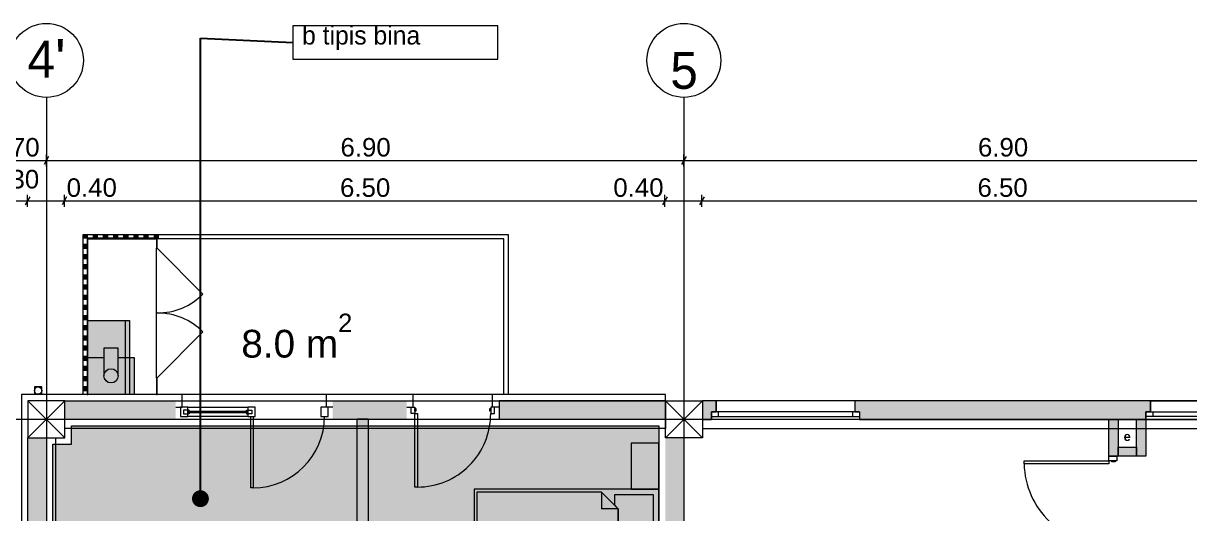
# Model space of a CAD drawing. Header units: millimetres. Extents: x 475159934 to 476245151, y 4620917055 to 4621447368.
# Drawn here: x 475254567 to 475267191, y 4621158186 to 4621163488 of the extents above; entities that cross this region are included whole.
import ezdxf

# ---------------------------------------------------------------- set-up
doc = ezdxf.new("R2010")
doc.units = ezdxf.units.MM
doc.header["$MEASUREMENT"] = 0
for name, color, linetype, lineweight in [('0_Pen_No__42_Pen_No__250_Pen_No__5', 5, 'Continuous', 0), ('2D Drafting - General_Pen_No__1_Pen_No__7', 7, 'Continuous', 0), ('2D Drafting - General_Pen_No__1_Pen_No__7_Pen_No__7', 7, 'Continuous', 0), ('2D Drafting - General_Pen_No__250_Pen_No__7_Pen_No__154', 154, 'Continuous', 0), ('2D Drafting - General_Pen_No__250_Pen_No__7_Pen_No__250', 7, 'Continuous', 0), ('2D Drafting - General_Pen_No__250_Pen_No__7_Pen_No__7', 7, 'Continuous', 0), ('2D Drafting - General_Pen_No__7_Pen_No__250', 7, 'Continuous', 0), ('2D Drafting - General_Pen_No__7_Pen_No__7_Pen_No__7', 7, 'Continuous', 0), ('Annotation - Text_Pen_No__7_Pen_No__5', 5, 'Continuous', 0), ('Doors_Pen_No__7_Pen_No__7_Pen_No__7', 7, 'Continuous', 0), ('G-Anno-Nplt_Pen_No__151', 151, 'Continuous', 0), ('G-Anno-Nplt_Pen_No__4', 7, 'Continuous', 0), ('G-Anno-Nplt_Pen_No__7', 7, 'Continuous', 0), ('gegmebi_Pen_No__1_Pen_No__7', 7, 'Continuous', 0), ('gegmebi_Pen_No__7_Pen_No__7', 7, 'Continuous', 0), ('kar-panjara_Pen_No__7_Pen_No__7_Pen_No__7', 7, 'Continuous', 0), ('New_._Pen_No__1', 1, 'Continuous', 0), ('New_2D Drafting - General_Pen_No__250_Pen_No__7_Pen_No__250', 7, 'Continuous', 0), ('New_2D Drafting - General_Pen_No__250_Pen_No__7_Pen_No__255', 255, 'Continuous', 0), ('New_2D Drafting - General_Pen_No__250_Pen_No__7_Pen_No__7', 7, 'Continuous', 0), ('New_2D Drafting - General_Pen_No__2_Pen_No__250', 7, 'Continuous', 0), ('New_2D Drafting - General_Pen_No__30_Pen_No__9_Pen_No__9_Pen_No__250', 7, 'Continuous', 0), ('New_2D Drafting - General_Pen_No__30_Pen_No__9_Pen_No__9_Pen_No__255', 255, 'Continuous', 0), ('New_2D Drafting - General_Pen_No__30_Pen_No__9_Pen_No__9_Pen_No__4', 7, 'Continuous', 0), ('New_2D Drafting - General_Pen_No__30_Pen_No__9_Pen_No__9_Pen_No__7', 7, 'Continuous', 0), ('New_Doors_Pen_No__7_Pen_No__7_Pen_No__250', 7, 'Continuous', 0), ('New_reg_nak_Pen_No__250', 7, 'Continuous', 0), ('New_reg_nak_Pen_No__7', 7, 'Continuous', 0), ('New_Structural - Bearing_Pen_No__250', 7, 'Continuous', 0), ('zoma_Pen_No__142', 142, 'Continuous', 0), ('zoma_Pen_No__5_Pen_No__5', 5, 'Continuous', 0)]:
    doc.layers.add(name, color=color, linetype=linetype, lineweight=lineweight)
doc.layers.add('New_R03_Nakveti', color=7, linetype='Continuous')
doc.layers.add('zoma', color=7, linetype='Continuous')
doc.layers.add('New_R03_Nakveti_Pen_No__252', color=7, linetype='Continuous', lineweight=0, true_color=0x666666)
doc.styles.add('GENERATED_STYLE_1', font='arial.ttf')
doc.styles.add('GENERATED_STYLE_3', font='arial.ttf')
doc.styles.add('GENERATED_STYLE_4', font='ACADMTAV.TTF')
doc.styles.add('GENERATED_STYLE_8', font='arialbd.ttf')
doc.dimstyles.new('GENERATED_STYLE__27', dxfattribs={"dimtxt": 0.18, "dimasz": 364.8, "dimexe": 0.18, "dimexo": 0.0625, "dimgap": 0, "dimtad": 0, "dimtih": 1, "dimtoh": 1, "dimdec": 4, "dimzin": 0, "dimdsep": 46, "dimcen": 0.09, "dimadec": 0, "dimazin": 0, "dimtfac": 1, "dimtdec": 4, "dimtmove": 0, "dimatfit": 3, "dimldrblk": 'ARROWHEAD_11', "dimfxl": 1, "dimtolj": 1, "dimtzin": 0, "dimarcsym": 0})
doc.dimstyles.new('GENERATED_STYLE__3', dxfattribs={"dimtxt": 200, "dimasz": 64.421331, "dimexe": 0.18, "dimexo": 3, "dimgap": 0, "dimtad": 1, "dimtih": 1, "dimtoh": 1, "dimlfac": 0.001, "dimzin": 0, "dimdsep": 46, "dimtxsty": 'GENERATED_STYLE_3', "dimblk": 'ARROWHEAD_2', "dimblk1": 'ARROWHEAD_2', "dimblk2": 'ARROWHEAD_2', "dimcen": 0.09, "dimclrd": 142, "dimclre": 142, "dimclrt": 142, "dimadec": 0, "dimazin": 0, "dimtfac": 1, "dimtdec": 4, "dimtmove": 0, "dimatfit": 3, "dimfxl": 1, "dimtolj": 1, "dimtzin": 0, "dimarcsym": 0})
doc.dimstyles.new('GENERATED_STYLE__6', dxfattribs={"dimtxt": 200, "dimasz": 64.421331, "dimexe": 0.18, "dimexo": 3, "dimgap": 0, "dimtad": 1, "dimlfac": 0.001, "dimzin": 0, "dimdsep": 46, "dimtxsty": 'GENERATED_STYLE_3', "dimblk": 'ARROWHEAD_2', "dimblk1": 'ARROWHEAD_2', "dimblk2": 'ARROWHEAD_2', "dimcen": 0.09, "dimclrd": 142, "dimclre": 142, "dimclrt": 142, "dimadec": 0, "dimazin": 0, "dimtfac": 1, "dimtdec": 4, "dimtmove": 0, "dimatfit": 3, "dimfxl": 1, "dimtolj": 1, "dimtzin": 0, "dimarcsym": 0})
doc.dimstyles.new('GENERATED_STYLE__7', dxfattribs={"dimtxt": 200, "dimasz": 64.421331, "dimexe": 0.18, "dimexo": 3, "dimgap": 0, "dimtad": 1, "dimtih": 1, "dimtoh": 1, "dimlfac": 0.001, "dimzin": 0, "dimdsep": 46, "dimtxsty": 'GENERATED_STYLE_3', "dimblk": 'ARROWHEAD_2', "dimblk1": 'ARROWHEAD_2', "dimblk2": 'ARROWHEAD_2', "dimcen": 0.09, "dimclrd": 142, "dimclre": 142, "dimclrt": 142, "dimadec": 0, "dimazin": 0, "dimtfac": 1, "dimtdec": 4, "dimtmove": 2, "dimatfit": 3, "dimfxl": 1, "dimtolj": 1, "dimtzin": 0, "dimarcsym": 0})

# ---------------------------------------------------------------- blocks, each defined once
blk = doc.blocks.new('Bed Layout 23_5')
at = {"layer": 'New_R03_Nakveti_Pen_No__252', "color": 251, "linetype": 'Continuous', "lineweight": 0, "true_color": 0x666666}
for p, q in [((-900, 0), (-1400, 0)), ((-1400, 0), (-1400, -300)), ((-900, -300), (-900, 0)), ((900, 0), (-900, 0)), ((-900, 0), (-900, -2000)), ((900, -2000), (900, 0)), ((-1400, -300), (-900, -300)), ((-690, -440), (-870, -620)), ((0, -440), (-690, -440)), ((-690, -440), (-690, -620)), ((690, -440), (0, -440)), ((870, -620), (690, -440)), ((690, -440), (690, -620)), ((-870, -620), (-870, -1970)), ((-870, -620), (-690, -620)), ((870, -620), (690, -620)), ((870, -1970), (870, -620)), ((-900, -2000), (900, -2000)), ((-870, -1970), (0, -1970)), ((0, -1970), (870, -1970))]:
    blk.add_line(p, q, dxfattribs=at)
at = {"layer": 'New_R03_Nakveti_Pen_No__252', "color": 251, "linetype": 'Continuous', "lineweight": 0, "true_color": 0x666666, "flags": 128}
for points in [[(-60, -440), (-60, -60), (-840, -60), (-840, -480), (-730, -480), (-690, -440)], [(690, -440), (730, -480), (840, -480), (840, -60), (60, -60), (60, -440)]]:
    blk.add_lwpolyline(points, close=True, dxfattribs=at)
blk = doc.blocks.new('*D858', base_point=(475826096, 4621095193))
at = {"layer": 'zoma_Pen_No__142', "color": 142, "linetype": 'Continuous', "lineweight": 0, "transparency": 16777216}
for p, q in [((475254117, 4621161941), (475254117, 4621162069)), ((475254817, 4621161941), (475254817, 4621162069)), ((475254141, 4621162047), (475254092, 4621161963)), ((475254117, 4621162005), (475254817, 4621162005)), ((475254841, 4621162047), (475254792, 4621161963))]:
    blk.add_line(p, q, dxfattribs=at)
at = {"layer": 'zoma_Pen_No__142', "color": 142, "lineweight": 0, "transparency": 16777216, "insert": (475254200, 4621162045), "char_height": 200, "attachment_point": 7, "style": 'GENERATED_STYLE_3'}
blk.add_mtext('\\A1;{\\pql;\\fArial|b0|i0|c204|p0;\\W1.000000;0.70}', dxfattribs=at)
blk = doc.blocks.new('ARROWHEAD_2')
at = {"color": 0, "linetype": 'Continuous', "lineweight": 0}
for p, q in [((0, 0), (-1, 0)), ((-0.38, -0.66), (0.38, 0.66))]:
    blk.add_line(p, q, dxfattribs=at)
blk = doc.blocks.new('*D859', base_point=(475826096, 4621095193))
at = {"layer": 'zoma_Pen_No__142', "color": 142, "linetype": 'Continuous', "lineweight": 0, "transparency": 16777216}
for p, q in [((475254817, 4621161941), (475254817, 4621162069)), ((475261717, 4621161941), (475261717, 4621162069)), ((475254841, 4621162047), (475254792, 4621161963)), ((475254817, 4621162005), (475261717, 4621162005)), ((475261741, 4621162047), (475261692, 4621161963))]:
    blk.add_line(p, q, dxfattribs=at)
at = {"layer": 'zoma_Pen_No__142', "color": 142, "lineweight": 0, "transparency": 16777216, "insert": (475258000, 4621162045), "char_height": 200, "attachment_point": 7, "style": 'GENERATED_STYLE_3'}
blk.add_mtext('\\A1;{\\pql;\\fArial|b0|i0|c204|p0;\\W1.000000;6.90}', dxfattribs=at)
blk = doc.blocks.new('*D860', base_point=(475826096, 4621095193))
at = {"layer": 'zoma_Pen_No__142', "color": 142, "linetype": 'Continuous', "lineweight": 0, "transparency": 16777216}
for p, q in [((475261717, 4621161941), (475261717, 4621162069)), ((475268617, 4621161941), (475268617, 4621162069)), ((475261741, 4621162047), (475261692, 4621161963)), ((475261717, 4621162005), (475268617, 4621162005)), ((475268641, 4621162047), (475268592, 4621161963))]:
    blk.add_line(p, q, dxfattribs=at)
at = {"layer": 'zoma_Pen_No__142', "color": 142, "lineweight": 0, "transparency": 16777216, "insert": (475264900, 4621162045), "char_height": 200, "attachment_point": 7, "style": 'GENERATED_STYLE_3'}
blk.add_mtext('\\A1;{\\pql;\\fArial|b0|i0|c204|p0;\\W1.000000;6.90}', dxfattribs=at)
blk = doc.blocks.new('*D895', base_point=(475826096, 4621095193))
at = {"layer": 'zoma_Pen_No__142', "color": 142, "linetype": 'Continuous', "lineweight": 0, "transparency": 16777216}
for p, q in [((475253936, 4621161611), (475253887, 4621161527)), ((475253912, 4621161505), (475253912, 4621161633)), ((475253912, 4621161569), (475254312, 4621161569)), ((475254336, 4621161611), (475254287, 4621161527)), ((475254312, 4621161505), (475254312, 4621161633))]:
    blk.add_line(p, q, dxfattribs=at)
at = {"layer": 'zoma_Pen_No__142', "color": 142, "lineweight": 0, "transparency": 16777216, "insert": (475254195, 4621161700), "char_height": 200, "attachment_point": 7, "style": 'GENERATED_STYLE_3'}
blk.add_mtext('\\A1;{\\pql;\\fArial|b0|i0|c204|p0;\\W1.000000;0.30}', dxfattribs=at)
blk = doc.blocks.new('*D896', base_point=(475826096, 4621095193))
at = {"layer": 'zoma_Pen_No__142', "color": 142, "linetype": 'Continuous', "lineweight": 0, "transparency": 16777216}
for p, q in [((475254336, 4621161611), (475254287, 4621161527)), ((475254312, 4621161505), (475254312, 4621161633)), ((475254312, 4621161569), (475254612, 4621161569)), ((475254636, 4621161611), (475254587, 4621161527)), ((475254612, 4621161505), (475254612, 4621161633))]:
    blk.add_line(p, q, dxfattribs=at)
blk = doc.blocks.new('*D897', base_point=(475826096, 4621095193))
at = {"layer": 'zoma_Pen_No__142', "color": 142, "linetype": 'Continuous', "lineweight": 0, "transparency": 16777216}
for p, q in [((475254636, 4621161611), (475254587, 4621161527)), ((475254612, 4621161505), (475254612, 4621161633)), ((475254612, 4621161569), (475255012, 4621161569)), ((475255036, 4621161611), (475254987, 4621161527)), ((475255012, 4621161505), (475255012, 4621161633))]:
    blk.add_line(p, q, dxfattribs=at)
blk = doc.blocks.new('*D898', base_point=(475826096, 4621095193))
at = {"layer": 'zoma_Pen_No__142', "color": 142, "linetype": 'Continuous', "lineweight": 0, "transparency": 16777216}
for p, q in [((475255036, 4621161611), (475254987, 4621161527)), ((475255012, 4621161505), (475255012, 4621161633)), ((475255012, 4621161569), (475261512, 4621161569)), ((475261536, 4621161611), (475261487, 4621161527)), ((475261512, 4621161505), (475261512, 4621161633))]:
    blk.add_line(p, q, dxfattribs=at)
at = {"layer": 'zoma_Pen_No__142', "color": 142, "lineweight": 0, "transparency": 16777216, "char_height": 200, "attachment_point": 7, "style": 'GENERATED_STYLE_3'}
for s, insert in [('\\A1;{\\pql;\\fArial|b0|i0|c204|p0;\\W1.000000;0.40}', (475255036, 4621161609)), ('\\A1;{\\pql;\\fArial|b0|i0|c204|p0;\\W1.000000;6.50}', (475257995, 4621161609)), ('\\A1;{\\pql;\\fArial|b0|i0|c204|p0;\\W1.000000;0.40}', (475260953, 4621161609))]:
    blk.add_mtext(s, dxfattribs=dict(at, insert=insert))
blk = doc.blocks.new('*D899', base_point=(475826096, 4621095193))
at = {"layer": 'zoma_Pen_No__142', "color": 142, "linetype": 'Continuous', "lineweight": 0, "transparency": 16777216}
for p, q in [((475261536, 4621161611), (475261487, 4621161527)), ((475261512, 4621161505), (475261512, 4621161633)), ((475261512, 4621161569), (475261912, 4621161569)), ((475261936, 4621161611), (475261887, 4621161527)), ((475261912, 4621161505), (475261912, 4621161633))]:
    blk.add_line(p, q, dxfattribs=at)
blk = doc.blocks.new('*D900', base_point=(475826096, 4621095193))
at = {"layer": 'zoma_Pen_No__142', "color": 142, "linetype": 'Continuous', "lineweight": 0, "transparency": 16777216}
for p, q in [((475261936, 4621161611), (475261887, 4621161527)), ((475261912, 4621161505), (475261912, 4621161633)), ((475261912, 4621161569), (475268412, 4621161569)), ((475268436, 4621161611), (475268387, 4621161527)), ((475268412, 4621161505), (475268412, 4621161633))]:
    blk.add_line(p, q, dxfattribs=at)
at = {"layer": 'zoma_Pen_No__142', "color": 142, "lineweight": 0, "transparency": 16777216, "char_height": 200, "attachment_point": 7, "style": 'GENERATED_STYLE_3'}
for s, insert in [('\\A1;{\\pql;\\fArial|b0|i0|c204|p0;\\W1.000000;6.50}', (475264895, 4621161609)), ('\\A1;{\\pql;\\fArial|b0|i0|c204|p0;\\W1.000000;0.40}', (475267853, 4621161609))]:
    blk.add_mtext(s, dxfattribs=dict(at, insert=insert))
blk = doc.blocks.new('*D968', base_point=(475826096, 4621095193))
at = {"layer": 'zoma_Pen_No__142', "color": 142, "linetype": 'Continuous', "lineweight": 0, "transparency": 16777216}
for p, q in [((475300034, 4621159382), (475299949, 4621159431)), ((475299992, 4621159406), (475299992, 4621159448)), ((475300055, 4621159406), (475299928, 4621159406)), ((475299992, 4621140052), (475299992, 4621159406)), ((475300055, 4621140052), (475299928, 4621140052)), ((475299949, 4621140076), (475300034, 4621140027)), ((475299992, 4621140010), (475299992, 4621140052))]:
    blk.add_line(p, q, dxfattribs=at)
at = {"layer": 'zoma_Pen_No__142', "color": 142, "lineweight": 0, "transparency": 16777216, "insert": (475299952, 4621149386), "char_height": 200, "attachment_point": 7, "rotation": 90, "style": 'GENERATED_STYLE_3'}
blk.add_mtext('\\A1;{\\pql;\\fArial|b0|i0|c204|p0;\\W1.000000;19.35}', dxfattribs=at)
blk = doc.blocks.new('*D982', base_point=(475826096, 4621095193))
at = {"layer": 'zoma_Pen_No__142', "color": 142, "linetype": 'Continuous', "lineweight": 0, "transparency": 16777216}
for p, q in [((475299254, 4621159382), (475299169, 4621159431)), ((475299211, 4621159406), (475299211, 4621159448)), ((475299275, 4621159406), (475299148, 4621159406)), ((475299211, 4621159006), (475299211, 4621159406)), ((475299275, 4621159006), (475299148, 4621159006)), ((475299169, 4621159031), (475299254, 4621158982))]:
    blk.add_line(p, q, dxfattribs=at)
blk = doc.blocks.new('ARROWHEAD_11')
at = {"color": 0, "linetype": 'Continuous', "lineweight": 0}
blk.add_line((0, 0), (-1, 0), dxfattribs=at)
at = {"color": 0, "linetype": 'Continuous', "lineweight": 0, "const_width": 0.25, "flags": 128}
blk.add_lwpolyline([(-0.125, 0, 1), (0.125, 0, 1)], format="xyb", close=True, dxfattribs=at)

msp = doc.modelspace()

# ---------------------------------------------------------------- hatches: boundary and pattern name
at = {"layer": '2D Drafting - General_Pen_No__250_Pen_No__7_Pen_No__154', "linetype": 'Continuous', "lineweight": 0}
for points in [[(475261916.775, 4621159406.167), (475261916.775, 4621159206.004), (475262016.775, 4621159206.004), (475262016.775, 4621159286.051), (475262066.777, 4621159286.051), (475262066.777, 4621159406.167), (475262016.775, 4621159406.167)], [(475263566.781, 4621159406.004), (475263566.777, 4621159286.004), (475263616.775, 4621159286.004), (475263616.775, 4621159206.003), (475266716.775, 4621159206.003), (475266716.775, 4621159286.004), (475266766.772, 4621159286.004), (475266766.769, 4621159406.004)]]:
    msp.add_hatch(color=154, dxfattribs=at).paths.add_polyline_path(points)
at = {"layer": '2D Drafting - General_Pen_No__250_Pen_No__7_Pen_No__7', "linetype": 'Continuous', "lineweight": 0}
for points in [[(475256007.069, 4621161156.167), (475256007.069, 4621161166.167), (475255256.448, 4621161166.167), (475255256.448, 4621161156.167), (475255256.448, 4621159476.167), (475255266.448, 4621159476.167), (475255266.448, 4621161156.167)], [(475256016.775, 4621161056.171), (475256016.775, 4621161166.171), (475256006.775, 4621161166.171), (475256006.775, 4621161056.171)], [(475256016.775, 4621159476.167), (475256016.775, 4621159656.171), (475256006.775, 4621159656.171), (475256006.775, 4621159476.167)], [(475255016.775, 4621159206.446), (475256216.775, 4621159206.446), (475256216.775, 4621159406.446), (475255016.775, 4621159406.446)], [(475257916.77, 4621159206.122), (475258716.392, 4621159206.122), (475258716.392, 4621159406.122), (475257916.77, 4621159406.122)], [(475259716.392, 4621159206.167), (475261516.775, 4621159206.167), (475261516.775, 4621159406.167), (475259716.392, 4621159406.167)], [(475258179.14, 4621155256.16), (475258179.14, 4621159212.499), (475258299.14, 4621159212.499), (475258299.14, 4621155256.16)], [(475266416.781, 4621159206.081), (475266416.781, 4621158806.124), (475266316.781, 4621158806.124), (475266316.781, 4621159206.081)], [(475254816.775, 4621159006.167), (475254616.775, 4621159006.167), (475254616.775, 4621152006.167), (475254816.775, 4621152006.167)], [(475261516.775, 4621159006.167), (475261516.775, 4621155566.183), (475261716.775, 4621155566.183), (475261716.775, 4621159006.167)]]:
    msp.add_hatch(color=7, dxfattribs=at).paths.add_polyline_path(points)
at = {"layer": 'G-Anno-Nplt_Pen_No__151', "linetype": 'Continuous', "lineweight": 0, "true_color": 0x1f2f3f}
msp.add_hatch(color=169, dxfattribs=at).paths.add_polyline_path([(475254887.064, 4621158936.167), (475255086.775, 4621158936.167), (475255086.775, 4621159136.16), (475261447.065, 4621159136.16), (475261447.064, 4621158936.16), (475261447.064, 4621156069.325), (475261516.768, 4621156069.325), (475261516.768, 4621154316.536), (475261116.754, 4621154316.536), (475261116.754, 4621153556.518), (475261447.064, 4621153556.518), (475261447.064, 4621152076.16), (475255286.763, 4621152076.16), (475255286.787, 4621152816.352), (475254887.064, 4621152816.365)])
at = {"layer": 'New_2D Drafting - General_Pen_No__250_Pen_No__7_Pen_No__255', "linetype": 'Continuous', "lineweight": 0}
for points in [[(475255266.448, 4621159476.167), (475255716.448, 4621159476.167), (475255716.448, 4621160276.167), (475255266.448, 4621160276.167)], [(475255266.448, 4621159476.167), (475255766.448, 4621159476.171), (475255766.444, 4621159876.167), (475255593.459, 4621159876.165), (475255593.458, 4621159976.168), (475255439.432, 4621159976.167), (475255439.433, 4621159876.164), (475255266.444, 4621159876.162)]]:
    msp.add_hatch(color=255, dxfattribs=at).paths.add_polyline_path(points)
at = {"layer": 'New_2D Drafting - General_Pen_No__250_Pen_No__7_Pen_No__7', "linetype": 'Continuous', "lineweight": 0}
msp.add_hatch(color=7, dxfattribs=at).paths.add_polyline_path([(475266616.782, 4621159206.124), (475266716.782, 4621159206.124), (475266716.782, 4621158806.124), (475266616.782, 4621158806.124)])
at = {"layer": 'New_2D Drafting - General_Pen_No__30_Pen_No__9_Pen_No__9_Pen_No__255', "linetype": 'Continuous', "lineweight": 0}
for points in [[(475255256.447, 4621161206.171), (475255256.447, 4621161166.171), (475255216.447, 4621161166.171), (475255216.447, 4621161206.171)], [(475255366.447, 4621161206.171), (475255366.447, 4621161166.171), (475255326.447, 4621161166.171), (475255326.447, 4621161206.171)], [(475255476.447, 4621161206.171), (475255476.447, 4621161166.171), (475255436.447, 4621161166.171), (475255436.447, 4621161206.171)], [(475255586.447, 4621161206.171), (475255586.447, 4621161166.171), (475255546.447, 4621161166.171), (475255546.447, 4621161206.171)], [(475255696.447, 4621161206.171), (475255696.447, 4621161166.171), (475255656.447, 4621161166.171), (475255656.447, 4621161206.171)], [(475255806.447, 4621161206.171), (475255806.447, 4621161166.171), (475255766.447, 4621161166.171), (475255766.447, 4621161206.171)], [(475255916.447, 4621161206.171), (475255916.447, 4621161166.171), (475255876.447, 4621161166.171), (475255876.447, 4621161206.171)], [(475256026.447, 4621161206.171), (475256026.447, 4621161166.171), (475255986.447, 4621161166.171), (475255986.447, 4621161206.171)], [(475255216.448, 4621161056.172), (475255256.448, 4621161056.172), (475255256.448, 4621161096.172), (475255216.448, 4621161096.172)], [(475255216.448, 4621160946.172), (475255256.448, 4621160946.172), (475255256.448, 4621160986.172), (475255216.448, 4621160986.172)], [(475255216.448, 4621160836.172), (475255256.448, 4621160836.172), (475255256.448, 4621160876.172), (475255216.448, 4621160876.172)], [(475255216.448, 4621160726.172), (475255256.448, 4621160726.172), (475255256.448, 4621160766.172), (475255216.448, 4621160766.172)], [(475255216.448, 4621160616.172), (475255256.448, 4621160616.172), (475255256.448, 4621160656.172), (475255216.448, 4621160656.172)], [(475255216.448, 4621160506.172), (475255256.448, 4621160506.172), (475255256.448, 4621160546.172), (475255216.448, 4621160546.172)], [(475255216.448, 4621160396.172), (475255256.448, 4621160396.172), (475255256.448, 4621160436.172), (475255216.448, 4621160436.172)], [(475255216.448, 4621160286.172), (475255256.448, 4621160286.172), (475255256.448, 4621160326.172), (475255216.448, 4621160326.172)], [(475255216.448, 4621160176.172), (475255256.448, 4621160176.172), (475255256.448, 4621160216.172), (475255216.448, 4621160216.172)], [(475255216.448, 4621160066.172), (475255256.448, 4621160066.172), (475255256.448, 4621160106.172), (475255216.448, 4621160106.172)], [(475255216.448, 4621159956.172), (475255256.448, 4621159956.172), (475255256.448, 4621159996.172), (475255216.448, 4621159996.172)], [(475255216.448, 4621159846.172), (475255256.448, 4621159846.172), (475255256.448, 4621159886.172), (475255216.448, 4621159886.172)], [(475255216.448, 4621159736.172), (475255256.448, 4621159736.172), (475255256.448, 4621159776.172), (475255216.448, 4621159776.172)], [(475255216.448, 4621159626.172), (475255256.448, 4621159626.172), (475255256.448, 4621159666.172), (475255216.448, 4621159666.172)], [(475255216.448, 4621159516.172), (475255256.448, 4621159516.172), (475255256.448, 4621159556.172), (475255216.448, 4621159556.172)]]:
    msp.add_hatch(color=255, dxfattribs=at).paths.add_polyline_path(points)
at = {"layer": 'New_2D Drafting - General_Pen_No__30_Pen_No__9_Pen_No__9_Pen_No__4', "linetype": 'Continuous', "lineweight": 0}
msp.add_hatch(color=7, dxfattribs=at).paths.add_polyline_path([(475266416.781, 4621158906.124), (475266616.782, 4621158906.124), (475266616.782, 4621158806.124), (475266416.781, 4621158806.124)])

# ---------------------------------------------------------------- linework, layer by layer
at = {"layer": '0_Pen_No__42_Pen_No__250_Pen_No__5', "color": 5, "linetype": 'Continuous', "lineweight": 0}
for centre in [(475254816.775, 4621163087.507), (475261716.775, 4621163087.143), (475261716.775, 4621163087.143)]:
    msp.add_circle(centre, 400, dxfattribs=at)
at = {"layer": '2D Drafting - General_Pen_No__1_Pen_No__7', "color": 7, "linetype": 'Continuous', "lineweight": 0}
for p, q in [((475254616.775, 4621159006.167), (475255016.775, 4621159406.167)), ((475255016.775, 4621159006.167), (475254616.775, 4621159406.167)), ((475261516.775, 4621159006.167), (475261916.775, 4621159406.167)), ((475261916.775, 4621159006.167), (475261516.775, 4621159406.167))]:
    msp.add_line(p, q, dxfattribs=at)
at = {"layer": '2D Drafting - General_Pen_No__1_Pen_No__7', "color": 7, "linetype": 'Continuous', "lineweight": 0, "flags": 128}
for points in [[(475254616.775, 4621159006.167), (475255016.775, 4621159006.167), (475255016.775, 4621159406.167), (475254616.775, 4621159406.167)], [(475261516.775, 4621159106.167), (475255016.775, 4621159106.167), (475255016.775, 4621159406.167), (475261516.775, 4621159406.167)], [(475261916.775, 4621159006.167), (475261516.775, 4621159006.167), (475261516.775, 4621159406.167), (475261916.775, 4621159406.167)], [(475261916.775, 4621159106.167), (475268416.775, 4621159106.167), (475268416.775, 4621159406.167), (475261916.775, 4621159406.167)], [(475254616.775, 4621152006.167), (475254616.775, 4621159006.167), (475254916.775, 4621159006.167), (475254916.775, 4621152006.167)]]:
    msp.add_lwpolyline(points, close=True, dxfattribs=at)
at = {"layer": '2D Drafting - General_Pen_No__1_Pen_No__7', "color": 7, "linetype": 'Continuous', "lineweight": 0}
msp.add_circle((475254726.853, 4621159516.398), 40, dxfattribs=at)
at = {"layer": '2D Drafting - General_Pen_No__1_Pen_No__7_Pen_No__7', "color": 7, "linetype": 'Continuous', "lineweight": 0}
msp.add_arc((475266291.781, 4621158748.402), 893.239, 181.603806, 271.603806, dxfattribs=at)
at = {"layer": '2D Drafting - General_Pen_No__250_Pen_No__7_Pen_No__250', "color": 7, "linetype": 'Continuous', "lineweight": 0, "flags": 128}
for points in [[(475256007.069, 4621161156.167), (475256007.069, 4621161166.167), (475255256.448, 4621161166.167), (475255256.448, 4621161156.167), (475255256.448, 4621159476.167), (475255266.448, 4621159476.167), (475255266.448, 4621161156.167)], [(475256016.775, 4621161056.171), (475256016.775, 4621161166.171), (475256006.775, 4621161166.171), (475256006.775, 4621161056.171)], [(475256016.775, 4621159476.167), (475256016.775, 4621159656.171), (475256006.775, 4621159656.171), (475256006.775, 4621159476.167)], [(475258179.14, 4621155256.16), (475258179.14, 4621159212.499), (475258299.14, 4621159212.499), (475258299.14, 4621155256.16)], [(475266416.781, 4621159206.081), (475266416.781, 4621158806.124), (475266316.781, 4621158806.124), (475266316.781, 4621159206.081)]]:
    msp.add_lwpolyline(points, close=True, dxfattribs=at)
at = {"layer": '2D Drafting - General_Pen_No__250_Pen_No__7_Pen_No__7', "color": 7, "linetype": 'Continuous', "lineweight": 0, "flags": 128}
for points in [[(475259716.392, 4621159206.167), (475261516.775, 4621159206.167), (475261516.775, 4621159406.167), (475259716.392, 4621159406.167)], [(475261916.775, 4621159406.167), (475261916.775, 4621159206.004), (475262016.775, 4621159206.004), (475262016.775, 4621159286.051), (475262066.777, 4621159286.051), (475262066.777, 4621159406.167), (475262016.775, 4621159406.167)], [(475263566.781, 4621159406.004), (475263566.777, 4621159286.004), (475263616.775, 4621159286.004), (475263616.775, 4621159206.003), (475266716.775, 4621159206.003), (475266716.775, 4621159286.004), (475266766.772, 4621159286.004), (475266766.769, 4621159406.004)]]:
    msp.add_lwpolyline(points, close=True, dxfattribs=at)
at = {"layer": '2D Drafting - General_Pen_No__7_Pen_No__250', "color": 7, "linetype": 'Continuous', "lineweight": 0, "flags": 128}
for points in [[(475256216.775, 4621159335.904), (475256286.79, 4621159335.904), (475256286.791, 4621159476.166)], [(475257916.77, 4621159335.901), (475257846.77, 4621159335.902), (475257846.771, 4621159476.138)], [(475258716.392, 4621159335.908), (475258786.407, 4621159335.907), (475258786.408, 4621159476.169)], [(475259716.392, 4621159335.911), (475259646.392, 4621159335.912), (475259646.393, 4621159476.148)]]:
    msp.add_lwpolyline(points, dxfattribs=at)
at = {"layer": '2D Drafting - General_Pen_No__7_Pen_No__7_Pen_No__7', "color": 7, "linetype": 'Continuous', "lineweight": 0, "flags": 128}
msp.add_lwpolyline([(475256346.774, 4621159335.899), (475256996.774, 4621159335.87), (475256996.77, 4621159235.931), (475256346.77, 4621159235.96)], close=True, dxfattribs=at)
at = {"layer": '2D Drafting - General_Pen_No__7_Pen_No__7_Pen_No__7', "color": 7, "linetype": 'Continuous', "lineweight": 0}
for centre, radius, start, end in [((475257056.459, 4621159235.918), 770.311, 269.9974687, 359.994289), ((475258832.079, 4621159268.176), 794.311, 269.9985151, 0.0001966)]:
    msp.add_arc(centre, radius, start, end, dxfattribs=at)
at = {"layer": 'Doors_Pen_No__7_Pen_No__7_Pen_No__7', "color": 7, "linetype": 'Continuous', "lineweight": 0, "flags": 128}
for points in [[(475258765.903, 4621159335.911), (475258805.414, 4621159335.91), (475258805.413, 4621159268.177), (475258765.901, 4621159268.178)], [(475258805.414, 4621159321.51), (475258814.303, 4621159321.51), (475258814.302, 4621159294.843), (475258805.413, 4621159294.844)], [(475259617.503, 4621159321.513), (475259626.392, 4621159321.512), (475259626.391, 4621159294.846), (475259617.502, 4621159294.846)], [(475259665.903, 4621159335.911), (475259626.392, 4621159335.912), (475259626.39, 4621159268.179), (475259665.901, 4621159268.178)], [(475257029.792, 4621159235.919), (475257056.459, 4621159235.918), (475257056.424, 4621158465.607), (475257029.758, 4621158465.608)], [(475258805.413, 4621159268.177), (475258832.079, 4621159268.176), (475258832.059, 4621158473.865), (475258805.392, 4621158473.866)], [(475266401.448, 4621158806.124), (475266401.448, 4621158756.735), (475266316.781, 4621158756.735), (475266316.781, 4621158806.124)], [(475266316.781, 4621158756.735), (475266316.781, 4621158723.402), (475265398.892, 4621158723.402), (475265398.892, 4621158756.735)], [(475266383.448, 4621158756.735), (475266383.448, 4621158745.624), (475266350.114, 4621158745.624), (475266350.114, 4621158756.735)]]:
    msp.add_lwpolyline(points, close=True, dxfattribs=at)
at = {"layer": 'G-Anno-Nplt_Pen_No__4', "color": 7, "linetype": 'Continuous', "lineweight": 0, "flags": 128}
for points in [[(475255216.447, 4621161206.171), (475259816.447, 4621161206.171), (475259816.447, 4621159476.167), (475255216.448, 4621159476.167)], [(475254887.064, 4621158936.167), (475255086.775, 4621158936.167), (475255086.775, 4621159136.16), (475261447.065, 4621159136.16), (475261447.064, 4621158936.16), (475261447.064, 4621156069.325), (475261516.768, 4621156069.325), (475261516.768, 4621154316.536), (475261116.754, 4621154316.536), (475261116.754, 4621153556.518), (475261447.064, 4621153556.518), (475261447.064, 4621152076.16), (475255286.763, 4621152076.16), (475255286.787, 4621152816.352), (475254887.064, 4621152816.365)]]:
    msp.add_lwpolyline(points, close=True, dxfattribs=at)
at = {"layer": 'gegmebi_Pen_No__1_Pen_No__7', "color": 7, "linetype": 'Continuous', "lineweight": 0, "flags": 128}
for points in [[(475255593.461, 4621159676.167), (475255593.458, 4621159976.168), (475255439.432, 4621159976.167), (475255439.435, 4621159676.165)], [(475255593.459, 4621159876.165), (475255766.444, 4621159876.167), (475255766.448, 4621159476.171), (475255266.448, 4621159476.167), (475255266.444, 4621159876.162), (475255439.433, 4621159876.164)]]:
    msp.add_lwpolyline(points, dxfattribs=at)
at = {"layer": 'gegmebi_Pen_No__7_Pen_No__7', "color": 7, "linetype": 'Continuous', "lineweight": 0}
for p, q in [((475254686.853, 4621159556.398), (475254686.853, 4621159476.398)), ((475254766.853, 4621159556.398), (475254686.853, 4621159556.398)), ((475254766.853, 4621159476.398), (475254766.853, 4621159556.398)), ((475254686.853, 4621159476.398), (475254766.853, 4621159476.398))]:
    msp.add_line(p, q, dxfattribs=at)
at = {"layer": 'kar-panjara_Pen_No__7_Pen_No__7_Pen_No__7', "color": 7, "linetype": 'Continuous', "lineweight": 0, "flags": 128}
for points in [[(475256346.774, 4621159335.899), (475256266.774, 4621159335.902), (475256266.77, 4621159235.902), (475256346.77, 4621159235.899)], [(475256301.771, 4621159265.962), (475256346.771, 4621159265.96), (475256346.772, 4621159280.96), (475256346.772, 4621159290.96), (475256361.772, 4621159290.959), (475256361.773, 4621159305.959), (475256301.773, 4621159305.962)], [(475256346.772, 4621159280.96), (475256996.772, 4621159280.931), (475256996.772, 4621159290.931), (475256346.772, 4621159290.96)], [(475257041.771, 4621159265.929), (475256996.771, 4621159265.931), (475256996.772, 4621159280.931), (475256996.772, 4621159290.931), (475256981.772, 4621159290.931), (475256981.773, 4621159305.931), (475257041.773, 4621159305.929)], [(475257076.774, 4621159335.927), (475256996.774, 4621159335.931), (475256996.77, 4621159235.931), (475257076.77, 4621159235.927)], [(475257866.774, 4621159335.85), (475257786.774, 4621159335.853), (475257786.77, 4621159235.853), (475257866.77, 4621159235.85)], [(475256361.771, 4621159265.959), (475256346.771, 4621159265.96), (475256346.772, 4621159280.96), (475256361.772, 4621159280.959)], [(475256981.771, 4621159265.931), (475256996.771, 4621159265.931), (475256996.772, 4621159280.931), (475256981.772, 4621159280.931)]]:
    msp.add_lwpolyline(points, close=True, dxfattribs=at)
at = {"layer": 'New_2D Drafting - General_Pen_No__250_Pen_No__7_Pen_No__250', "color": 7, "linetype": 'Continuous', "lineweight": 0, "flags": 128}
msp.add_lwpolyline([(475266616.782, 4621159206.124), (475266716.782, 4621159206.124), (475266716.782, 4621158806.124), (475266616.782, 4621158806.124)], close=True, dxfattribs=at)
at = {"layer": 'New_2D Drafting - General_Pen_No__2_Pen_No__250', "color": 7, "linetype": 'Continuous', "lineweight": 0, "flags": 128}
msp.add_lwpolyline([(475257484.098, 4621163099.659), (475259704.103, 4621163099.659), (475259704.103, 4621163459.035), (475257484.098, 4621163459.035), (475257484.098, 4621163099.659)], close=True, dxfattribs=at)
at = {"layer": 'New_2D Drafting - General_Pen_No__30_Pen_No__9_Pen_No__9_Pen_No__250', "color": 7, "linetype": 'Continuous', "lineweight": 0, "flags": 128}
msp.add_lwpolyline([(475266416.781, 4621158906.124), (475266616.782, 4621158906.124), (475266616.782, 4621158806.124), (475266416.781, 4621158806.124)], close=True, dxfattribs=at)
at = {"layer": 'New_2D Drafting - General_Pen_No__30_Pen_No__9_Pen_No__9_Pen_No__7', "color": 7, "linetype": 'Continuous', "lineweight": 0, "flags": 128}
for points in [[(475255256.447, 4621161206.171), (475255256.447, 4621161166.171), (475255216.447, 4621161166.171), (475255216.447, 4621161206.171)], [(475255366.447, 4621161206.171), (475255366.447, 4621161166.171), (475255326.447, 4621161166.171), (475255326.447, 4621161206.171)], [(475255476.447, 4621161206.171), (475255476.447, 4621161166.171), (475255436.447, 4621161166.171), (475255436.447, 4621161206.171)], [(475255586.447, 4621161206.171), (475255586.447, 4621161166.171), (475255546.447, 4621161166.171), (475255546.447, 4621161206.171)], [(475255696.447, 4621161206.171), (475255696.447, 4621161166.171), (475255656.447, 4621161166.171), (475255656.447, 4621161206.171)], [(475255806.447, 4621161206.171), (475255806.447, 4621161166.171), (475255766.447, 4621161166.171), (475255766.447, 4621161206.171)], [(475255916.447, 4621161206.171), (475255916.447, 4621161166.171), (475255876.447, 4621161166.171), (475255876.447, 4621161206.171)], [(475256026.447, 4621161206.171), (475256026.447, 4621161166.171), (475255986.447, 4621161166.171), (475255986.447, 4621161206.171)], [(475255216.448, 4621161056.172), (475255256.448, 4621161056.172), (475255256.448, 4621161096.172), (475255216.448, 4621161096.172)], [(475255216.448, 4621160946.172), (475255256.448, 4621160946.172), (475255256.448, 4621160986.172), (475255216.448, 4621160986.172)], [(475255216.448, 4621160836.172), (475255256.448, 4621160836.172), (475255256.448, 4621160876.172), (475255216.448, 4621160876.172)], [(475255216.448, 4621160726.172), (475255256.448, 4621160726.172), (475255256.448, 4621160766.172), (475255216.448, 4621160766.172)], [(475255216.448, 4621160616.172), (475255256.448, 4621160616.172), (475255256.448, 4621160656.172), (475255216.448, 4621160656.172)], [(475255216.448, 4621160506.172), (475255256.448, 4621160506.172), (475255256.448, 4621160546.172), (475255216.448, 4621160546.172)], [(475255216.448, 4621160396.172), (475255256.448, 4621160396.172), (475255256.448, 4621160436.172), (475255216.448, 4621160436.172)], [(475255216.448, 4621160286.172), (475255256.448, 4621160286.172), (475255256.448, 4621160326.172), (475255216.448, 4621160326.172)], [(475255216.448, 4621160176.172), (475255256.448, 4621160176.172), (475255256.448, 4621160216.172), (475255216.448, 4621160216.172)], [(475255216.448, 4621160066.172), (475255256.448, 4621160066.172), (475255256.448, 4621160106.172), (475255216.448, 4621160106.172)], [(475255216.448, 4621159956.172), (475255256.448, 4621159956.172), (475255256.448, 4621159996.172), (475255216.448, 4621159996.172)], [(475255216.448, 4621159846.172), (475255256.448, 4621159846.172), (475255256.448, 4621159886.172), (475255216.448, 4621159886.172)], [(475255216.448, 4621159736.172), (475255256.448, 4621159736.172), (475255256.448, 4621159776.172), (475255216.448, 4621159776.172)], [(475255216.448, 4621159626.172), (475255256.448, 4621159626.172), (475255256.448, 4621159666.172), (475255216.448, 4621159666.172)], [(475255216.448, 4621159516.172), (475255256.448, 4621159516.172), (475255256.448, 4621159556.172), (475255216.448, 4621159556.172)]]:
    msp.add_lwpolyline(points, close=True, dxfattribs=at)
at = {"layer": 'New_Doors_Pen_No__7_Pen_No__7_Pen_No__250', "color": 7, "linetype": 'Continuous', "lineweight": 0, "flags": 128}
msp.add_lwpolyline([(475259766.447, 4621159476.167), (475259766.447, 4621161156.171), (475255966.447, 4621161156.171)], dxfattribs=at)
at = {"layer": 'New_reg_nak_Pen_No__250', "color": 7, "linetype": 'Continuous', "lineweight": 0}
for p, q in [((475256006.775, 4621159656.171), (475256006.775, 4621161056.171)), ((475255670.97, 4621160276.167), (475255670.97, 4621159476.167))]:
    msp.add_line(p, q, dxfattribs=at)
at = {"layer": 'New_reg_nak_Pen_No__250', "color": 7, "linetype": 'Continuous', "lineweight": 0, "flags": 128}
msp.add_lwpolyline([(475255266.448, 4621159476.167), (475255266.448, 4621160276.167), (475255716.448, 4621160276.167), (475255716.448, 4621159476.167)], close=True, dxfattribs=at)
at = {"layer": 'New_reg_nak_Pen_No__250', "color": 7, "linetype": 'Continuous', "lineweight": 0}
msp.add_circle((475255516.448, 4621159676.167), 77.013, dxfattribs=at)
at = {"layer": 'New_reg_nak_Pen_No__7', "color": 7, "linetype": 'Continuous', "lineweight": 0, "flags": 128}
msp.add_lwpolyline([(475261516.775, 4621159406.167), (475261516.775, 4621159476.167), (475254546.774, 4621159476.167), (475254546.774, 4621155277.585)], dxfattribs=at)
at = {"layer": 'New_Structural - Bearing_Pen_No__250', "color": 7, "linetype": 'Continuous', "lineweight": 0}
for p, q in [((475256016.775, 4621161056.171), (475256511.75, 4621160561.197)), ((475256016.775, 4621159656.171), (475256511.75, 4621160151.146)), ((475262066.781, 4621159406.051), (475262066.777, 4621159286.051)), ((475263566.781, 4621159406.004), (475262066.781, 4621159406.051)), ((475263566.781, 4621159406.004), (475263566.777, 4621159286.004)), ((475266766.769, 4621159406.004), (475268266.769, 4621159406.051)), ((475266766.769, 4621159406.004), (475266766.772, 4621159286.004)), ((475262016.776, 4621159236.052), (475262016.775, 4621159206.052)), ((475263616.775, 4621159206.003), (475262016.775, 4621159206.052)), ((475262016.777, 4621159286.052), (475262016.776, 4621159236.052)), ((475262016.777, 4621159286.052), (475262016.776, 4621159236.052)), ((475262016.776, 4621159236.052), (475262091.776, 4621159236.05)), ((475262091.777, 4621159286.05), (475262016.777, 4621159286.052)), ((475262066.777, 4621159286.051), (475262016.777, 4621159286.052)), ((475262066.777, 4621159286.051), (475262016.777, 4621159286.052)), ((475262091.776, 4621159236.05), (475262091.777, 4621159286.05)), ((475262091.776, 4621159236.05), (475263541.776, 4621159236.005)), ((475263541.777, 4621159286.005), (475262091.777, 4621159286.05)), ((475263541.777, 4621159286.005), (475263541.776, 4621159236.005)), ((475263541.776, 4621159236.005), (475263616.776, 4621159236.003)), ((475263616.777, 4621159286.003), (475263541.777, 4621159286.005)), ((475263566.777, 4621159286.004), (475263616.777, 4621159286.003)), ((475263566.777, 4621159286.004), (475263616.777, 4621159286.003)), ((475263616.776, 4621159236.003), (475263616.775, 4621159206.003)), ((475263616.777, 4621159286.003), (475263616.776, 4621159236.003)), ((475263616.777, 4621159286.003), (475263616.776, 4621159236.003)), ((475266716.772, 4621159286.003), (475266791.772, 4621159286.005)), ((475266766.772, 4621159286.004), (475266716.772, 4621159286.003)), ((475266766.772, 4621159286.004), (475266716.772, 4621159286.003)), ((475266716.772, 4621159286.003), (475266716.774, 4621159236.003)), ((475266716.772, 4621159286.003), (475266716.774, 4621159236.003)), ((475266791.774, 4621159236.005), (475266716.774, 4621159236.003)), ((475266716.774, 4621159236.003), (475266716.775, 4621159206.003)), ((475266716.775, 4621159206.003), (475268316.775, 4621159206.052)), ((475266791.772, 4621159286.005), (475268241.772, 4621159286.05)), ((475266791.772, 4621159286.005), (475266791.774, 4621159236.005)), ((475268241.774, 4621159236.05), (475266791.774, 4621159236.005))]:
    msp.add_line(p, q, dxfattribs=at)
for centre, start, end in [((475256016.775, 4621161056.171), 270, 315), ((475256016.775, 4621159656.171), 45, 90)]:
    msp.add_arc(centre, 700, start, end, dxfattribs=at)
at = {"layer": 'zoma_Pen_No__5_Pen_No__5', "color": 5, "linetype": 'Continuous', "lineweight": 0}
for p, q in [((475254816.775, 4621162687.143), (475254816.775, 4621134452.213)), ((475261716.775, 4621162687.143), (475261716.775, 4621134452.213)), ((475229336.224, 4621159206.16), (475300763.831, 4621159206.16))]:
    msp.add_line(p, q, dxfattribs=at)

# ---------------------------------------------------------------- block references
at = {"layer": 'New_R03_Nakveti', "color": 7, "linetype": 'Continuous', "lineweight": 0, "zscale": 1000, "rotation": 269.9970273048938}
msp.add_blockref('Bed Layout 23_5', (475261446.815, 4621157550.099), dxfattribs=at)

# ---------------------------------------------------------------- texts
at = {"layer": 'Annotation - Text_Pen_No__7_Pen_No__5', "color": 5, "linetype": 'Continuous', "lineweight": 0, "char_height": 400, "attachment_point": 2, "style": 'GENERATED_STYLE_4'}
for s, insert in [("\\A1;{\\pqc;\\fAcadMtavr|b0|i0|c0|p0;\\W1.000000;4\\fArial|b0|i0|c204|p0;\\H1.093750x;\\W1.000000;'}", (475254818.933, 4621163319.622)), ('\\A1;{\\pqc;\\fAcadMtavr|b0|i0|c0|p0;\\W1.000000;5}', (475261718.933, 4621163179.38))]:
    msp.add_mtext(s, dxfattribs=dict(at, insert=insert))
at = {"layer": 'G-Anno-Nplt_Pen_No__7', "color": 7, "lineweight": 0, "insert": (475256926.447, 4621159869.423), "char_height": 300, "attachment_point": 7, "style": 'GENERATED_STYLE_1'}
msp.add_mtext('{\\fArial|b0|i0|c204|p0;8.0 m{\\H0.66x;\\S2^  ;}}', dxfattribs=at)
at = {"layer": 'New_._Pen_No__1', "color": 1, "linetype": 'Continuous', "lineweight": 0, "insert": (475266514.926, 4621159071.421), "char_height": 100, "attachment_point": 2, "style": 'GENERATED_STYLE_8'}
msp.add_mtext('\\A1;{\\pqc;\\fArial|b1|i0|c204|p0;\\W1.000000;e}', dxfattribs=at)
at = {"layer": 'New_2D Drafting - General_Pen_No__2_Pen_No__250', "color": 7, "linetype": 'Continuous', "lineweight": 0, "insert": (475257584.098, 4621163328.41), "char_height": 200, "attachment_point": 4, "style": 'GENERATED_STYLE_4'}
msp.add_mtext('\\A1;{\\pql;\\fAcadMtavr|b0|i0|c0|p0;\\W1.000000;b tipis bina}', dxfattribs=at)

# ---------------------------------------------------------------- dimensions: what is measured, and where the dimension line sits
at = {"layer": 'zoma', "color": 142, "linetype": 'Continuous', "lineweight": 0}
for base, p1, p2, dimstyle, picture, middle in [((475254816.777, 4621162004.984), (475254116.777, 4621161569.185), (475254816.777, 4621161569.185), 'GENERATED_STYLE__3', '*D858', (475254458.773, 4621162144.984)), ((475261716.774, 4621162004.984), (475254816.777, 4621161569.185), (475261716.774, 4621161067.948), 'GENERATED_STYLE__3', '*D859', (475258258.772, 4621162144.984)), ((475268616.774, 4621162004.984), (475261716.774, 4621161067.948), (475268616.774, 4621161142.911), 'GENERATED_STYLE__3', '*D860', (475265158.77, 4621162144.984)), ((475254311.807, 4621161568.965), (475253911.8, 4621141587.013), (475254311.807, 4621141187.013), 'GENERATED_STYLE__3', '*D895', (475253612.379, 4621161708.965)), ((475261511.801, 4621161568.965), (475255011.8, 4621156884.47), (475261511.801, 4621156884.47), 'GENERATED_STYLE__3', '*D898', (475258253.796, 4621161708.965)), ((475268411.8, 4621161568.965), (475261911.8, 4621156884.47), (475268411.8, 4621156884.47), 'GENERATED_STYLE__3', '*D900', (475265153.796, 4621161708.965)), ((475254611.807, 4621161568.965), (475254311.807, 4621141187.013), (475254611.807, 4621145741.648), 'GENERATED_STYLE__7', '*D896', (475254453.803, 4621161799.57)), ((475255011.8, 4621161568.965), (475254611.807, 4621145741.648), (475255011.8, 4621156884.47), 'GENERATED_STYLE__3', '*D897', (475255295.213, 4621161708.965)), ((475261911.8, 4621161568.965), (475261511.801, 4621156884.47), (475261911.8, 4621156884.47), 'GENERATED_STYLE__3', '*D899', (475261212.38, 4621161708.965))]:
    dim = msp.add_linear_dim(base=base, p1=p1, p2=p2, dimstyle=dimstyle, dxfattribs=at)
    dim.commit()
    dim.dimension.update_dxf_attribs({"geometry": picture, "text_midpoint": middle, "dimtype": 160})
for base, p1, picture, middle in [((475299991.81, 4621159406.159), (475233700.384, 4621140051.524), '*D968', (475299851.81, 4621149720.668)), ((475299211.225, 4621159406.159), (475297124.343, 4621159006.167), '*D982', (475299071.225, 4621158706.746))]:
    dim = msp.add_linear_dim(base=base, p1=p1, p2=(475255415.89, 4621159406.159), angle=90, dimstyle='GENERATED_STYLE__6', dxfattribs=at)
    dim.commit()
    dim.dimension.update_dxf_attribs({"geometry": picture, "text_midpoint": middle, "dimtype": 160, "text_rotation": 90})

# ---------------------------------------------------------------- leaders
at = {"layer": 'New_2D Drafting - General_Pen_No__2_Pen_No__250', "color": 7, "linetype": 'Continuous', "lineweight": 0, "annotation_type": 0, "has_hookline": 1, "hookline_direction": 0, "text_width": 1944.787}
msp.add_leader([(475256484.098, 4621158347.873), (475256484.098, 4621163328.41), (475257484.098, 4621163279.347)], dimstyle='GENERATED_STYLE__27', dxfattribs=at)

doc.saveas('drawing.dxf')
